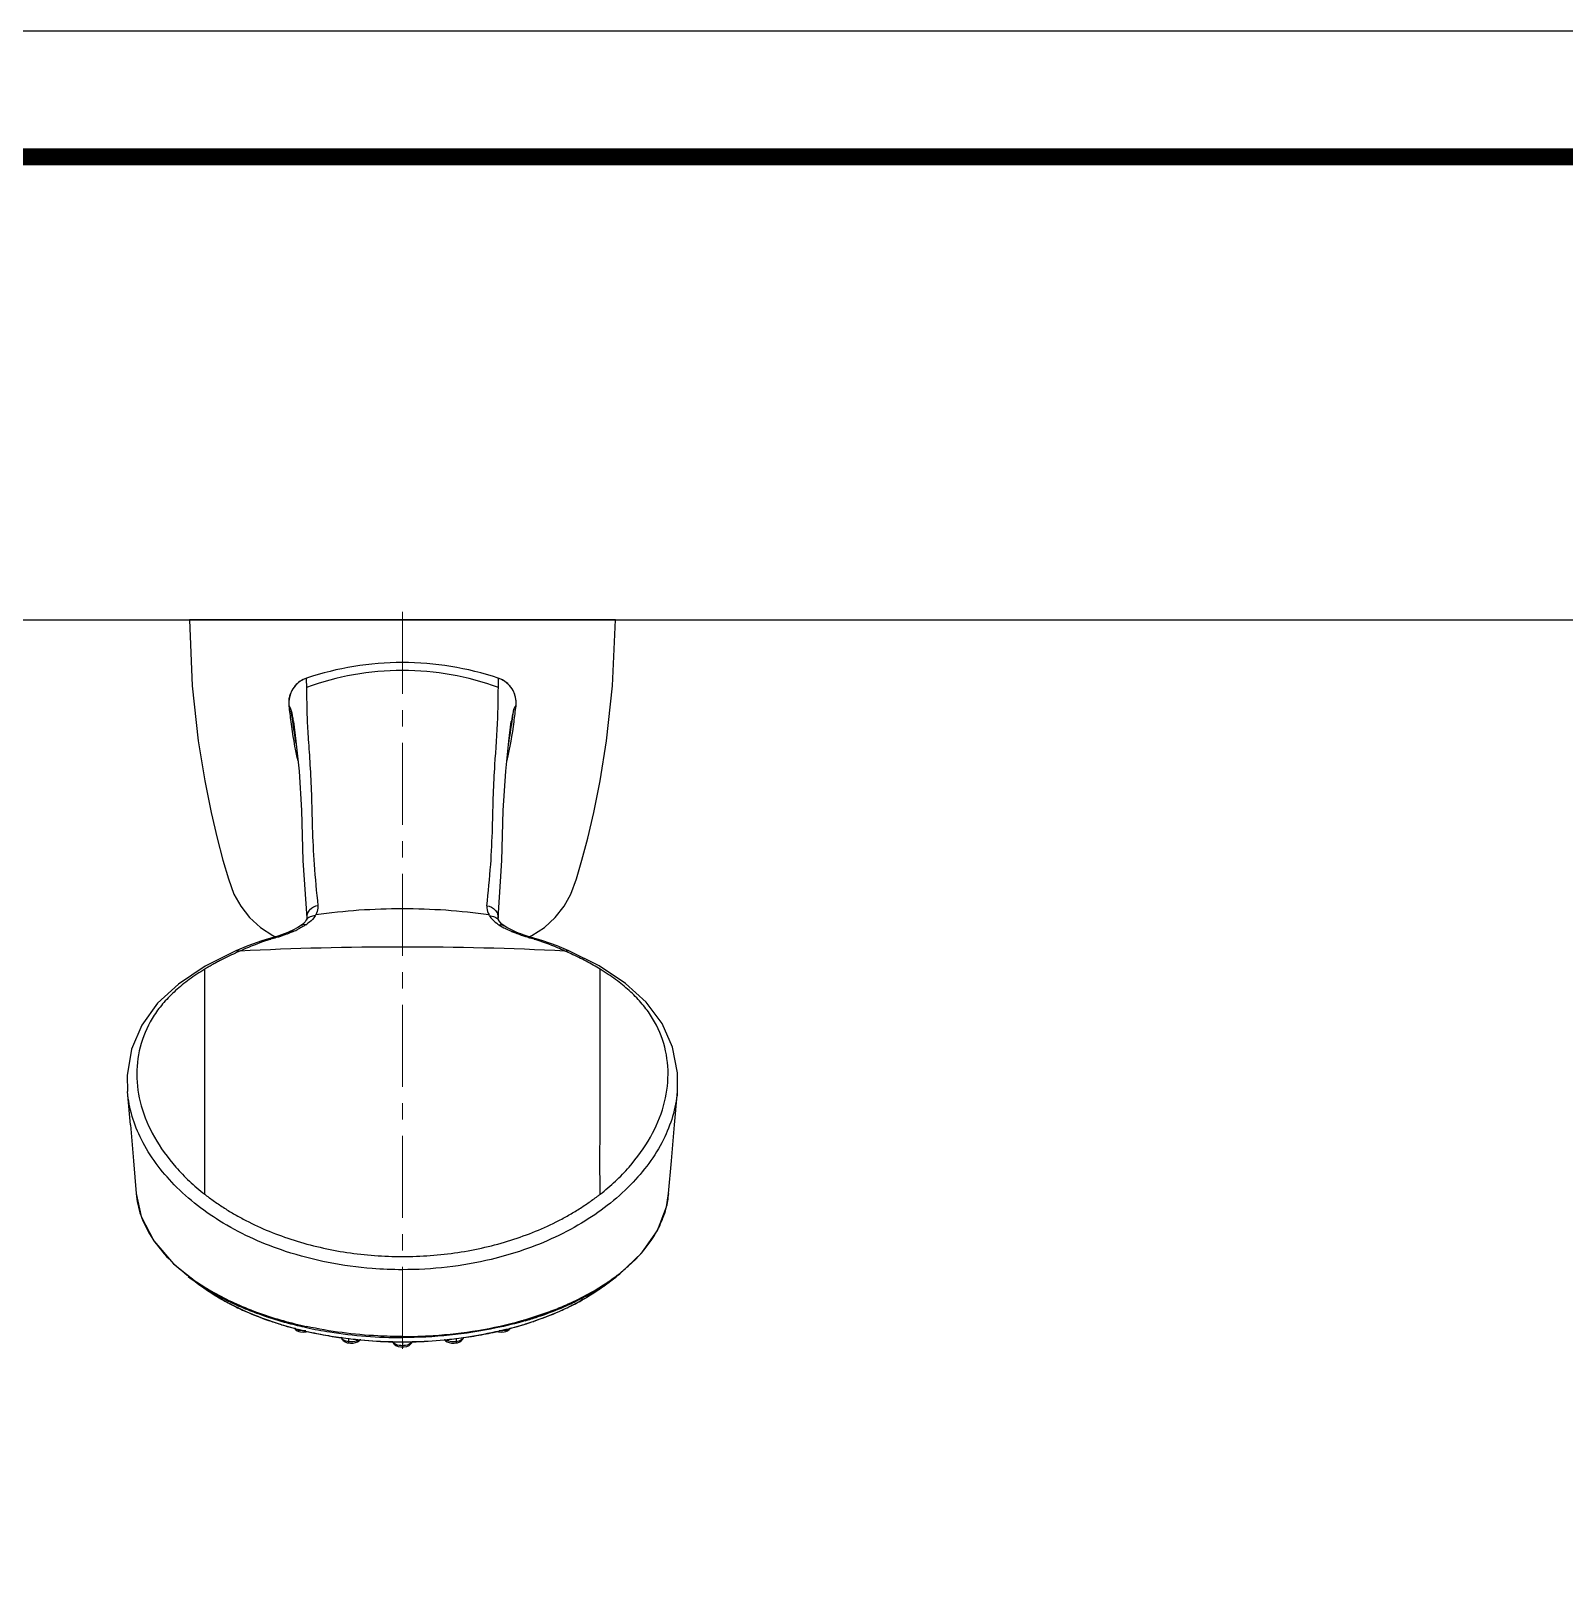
# Model space of a CAD drawing. Extents: x 0 to 1128, y 0 to 827.
# Drawn here: x 397.3 to 631.4, y 590.2 to 826.8 of the extents above; entities that cross this region are included whole.
import ezdxf

# ---------------------------------------------------------------- set-up
doc = ezdxf.new("R2010")
doc.units = 0
doc.header["$LTSCALE"] = 10
doc.header["$MEASUREMENT"] = 0
doc.linetypes.add('CENTER', pattern=[2, 1.25, -0.25, 0.25, -0.25])
doc.layers.get('0').update_dxf_attribs({"linetype": 'CONTINUOUS'})
doc.layers.add('DEF_LAYER_ASSEM_MEMBER', color=7, linetype='CONTINUOUS')

msp = doc.modelspace()

# ---------------------------------------------------------------- linework, layer by layer
at = {"ltscale": 0.5}
msp.add_line((91.03, 736.89), (806.11, 736.89), dxfattribs=at)
msp.add_lwpolyline([(0, 0), (1128.4, 0), (1128.4, 826.8), (0, 826.8)], close=True, dxfattribs=at)
at = {"color": 5, "linetype": 'ByBlock', "lineweight": 200, "const_width": 2.6}
msp.add_lwpolyline([(18.14, 35.4), (1110.14, 35.4), (1110.14, 807.6), (18.14, 807.6)], close=True, dxfattribs=at)
at = {"layer": 'DEF_LAYER_ASSEM_MEMBER', "color": 7, "linetype": 'Continuous'}
for p, q in [((486.49, 736.89), (421.49, 736.89)), ((437.37, 721.42), (437.36, 721.45)), ((470.62, 721.45), (470.61, 721.4)), ((439.27, 690.99), (439.14, 690.81)), ((439.39, 691.36), (439.39, 691.35)), ((468.6, 691.36), (468.6, 691.36)), ((468.84, 690.81), (468.72, 690.99)), ((434.23, 688.71), (434.65, 688.53)), ((437.25, 689.52), (436.82, 689.31)), ((471.17, 689.31), (470.73, 689.52)), ((473.34, 688.53), (473.76, 688.71)), ((428.57, 686.39), (423.9, 684.03)), ((430.39, 687.14), (428.57, 686.39)), ((428.57, 686.39), (428.57, 686.39)), ((479.41, 686.39), (479.41, 686.39)), ((484.02, 684.07), (479.41, 686.39)), ((488.04, 681.41), (484.02, 684.07)), ((412.47, 659.79), (412.03, 664.89)), ((419.04, 638.58), (423, 635.43)), ((422.63, 635.63), (421.31, 636.64)), ((485.36, 635.63), (486.67, 636.64)), ((433.3, 630.52), (439.35, 628.86)), ((437.95, 628.39), (438.2, 628.29)), ((469.78, 628.29), (470.03, 628.39)), ((445.58, 626.56), (445.82, 626.51)), ((462.16, 626.51), (462.4, 626.56))]:
    msp.add_line(p, q, dxfattribs=at)
at = {"layer": 'DEF_LAYER_ASSEM_MEMBER', "color": 1, "linetype": 'CENTER', "lineweight": 5}
msp.add_line((453.99, 738.12), (453.99, 623.17), dxfattribs=at)
at = {"layer": 'DEF_LAYER_ASSEM_MEMBER', "color": 9, "linetype": 'Continuous'}
for p, q in [((436.66, 723.75), (436.66, 723.75)), ((437.25, 721.4), (436.97, 723.27)), ((470.74, 721.43), (471.01, 723.27)), ((470.74, 721.38), (470.74, 721.43)), ((429.19, 686.35), (429.09, 686.31)), ((478.89, 686.31), (478.8, 686.35)), ((438.1, 628.65), (438.11, 628.5)), ((445.76, 627.24), (445.77, 626.71)), ((453.99, 627.33), (453.99, 627.49)), ((462.22, 627.24), (462.22, 626.71)), ((469.88, 628.65), (469.88, 628.5)), ((447.59, 626.99), (447.55, 627)), ((447.64, 626.99), (447.59, 626.99)), ((453.99, 626.68), (453.99, 625.91)), ((460.4, 626.99), (460.35, 626.99)), ((460.44, 627), (460.4, 626.99))]:
    msp.add_line(p, q, dxfattribs=at)
at = {"layer": 'DEF_LAYER_ASSEM_MEMBER', "color": 7, "linetype": 'Continuous'}
for points in [[(421.49, 736.89), (421.92, 726.82), (422.84, 718.44), (423.82, 712.32), (424.79, 707.52), (425.72, 703.57), (426.6, 700.22), (427.43, 697.35), (428.27, 695.04), (429.32, 693.18), (430.65, 691.48), (432.32, 689.95), (434.23, 688.71)], [(473.76, 688.71), (475.66, 689.95), (477.33, 691.48), (478.67, 693.18), (479.71, 695.04), (480.55, 697.35), (481.38, 700.22), (482.27, 703.57), (483.19, 707.52), (484.16, 712.32), (485.15, 718.44), (486.06, 726.82), (486.49, 736.89)], [(437.37, 721.41), (437.74, 718.36), (438.22, 713.79), (438.61, 707.78), (438.8, 700.17), (439.39, 691.36)], [(468.6, 691.36), (469.18, 700.17), (469.38, 707.79), (469.77, 713.8), (470.25, 718.36), (470.61, 721.4)], [(439.39, 691.36), (439.38, 691.28), (439.32, 691.1), (439.27, 690.99)], [(468.72, 690.99), (468.66, 691.1), (468.6, 691.28), (468.6, 691.36)], [(435.11, 688.67), (434.65, 688.53), (434.43, 688.47)], [(436.82, 689.31), (436.61, 689.22), (436.27, 689.09), (435.93, 688.96), (435.55, 688.82), (435.11, 688.67)], [(438.44, 690.19), (438.03, 689.93), (437.25, 689.52)], [(439.14, 690.81), (438.8, 690.46), (438.45, 690.19)], [(469.54, 690.19), (469.19, 690.46), (468.84, 690.81)], [(470.73, 689.52), (469.95, 689.93), (469.54, 690.19)], [(472.87, 688.67), (472.43, 688.82), (472.05, 688.96), (471.71, 689.09), (471.37, 689.22), (471.17, 689.31)], [(473.55, 688.47), (473.34, 688.53), (472.87, 688.67)], [(434.43, 688.47), (432.55, 687.89), (430.39, 687.14)], [(479.41, 686.39), (477.59, 687.14), (475.43, 687.89), (473.55, 688.47)], [(423.9, 684.03), (419.82, 681.31), (416.62, 678.37), (414.22, 675.05), (412.66, 671.36), (411.99, 667.34), (412.03, 664.89)], [(495.96, 664.89), (495.97, 667.73), (495.24, 671.66), (493.63, 675.28), (491.22, 678.52), (488.04, 681.41)], [(494.63, 649.33), (495.05, 654.33), (495.52, 659.79), (495.96, 664.89)], [(412.47, 659.79), (412.93, 654.33), (413.35, 649.32)], [(413.35, 649.32), (414.13, 645.81), (416.03, 642.09), (419.04, 638.58)], [(483.06, 634.23), (487.19, 637.05), (490.53, 640.25), (492.92, 643.7), (494.3, 647.29), (494.63, 649.34)], [(423, 635.43), (427.78, 632.73), (433.3, 630.52)], [(472.74, 629.91), (478.18, 631.83), (483.06, 634.23)], [(437.5, 628.79), (437.66, 628.59), (437.95, 628.39)], [(438.2, 628.29), (438.44, 628.23), (438.86, 628.18), (439.29, 628.2), (439.67, 628.29)], [(444.67, 627.38), (444.77, 627.11), (444.96, 626.87), (445.24, 626.69), (445.58, 626.56)], [(462.4, 626.56), (462.74, 626.69), (463.01, 626.87), (463.21, 627.09), (463.31, 627.36)], [(468.32, 628.29), (468.68, 628.2), (469.11, 628.18), (469.54, 628.23), (469.78, 628.29)], [(470.03, 628.39), (470.31, 628.58), (470.49, 628.79)], [(445.82, 626.51), (446.08, 626.49), (446.48, 626.5), (446.85, 626.57), (447.15, 626.69), (447.39, 626.85), (447.52, 627)], [(452.5, 626.74), (452.55, 626.58), (452.72, 626.34), (452.99, 626.14), (453.33, 626), (453.73, 625.92), (453.99, 625.91)], [(453.99, 625.91), (454.22, 625.92), (454.65, 626), (455.01, 626.15), (455.25, 626.33), (455.42, 626.55), (455.48, 626.74)], [(460.47, 627), (460.59, 626.86), (460.82, 626.7), (461.13, 626.57), (461.5, 626.5), (461.9, 626.49), (462.16, 626.51)]]:
    msp.add_lwpolyline(points, dxfattribs=at)
at = {"layer": 'DEF_LAYER_ASSEM_MEMBER', "color": 9, "linetype": 'Continuous'}
for centre, radius, start, end in [((454.06, 686.63), 42.56, 90.0976, 110.2323), ((453.92, 686.63), 42.56, 69.7608, 89.9035), ((440.64, 724.21), 4.01, 139.7732, 155.3631), ((440.62, 724.23), 3.99, 124.039, 139.7293), ((440.63, 724.2), 4.01, 108.3829, 123.9972), ((467.36, 724.2), 4.01, 56.0024, 71.6172), ((467.37, 724.23), 3.99, 47.5131, 55.9609), ((467.37, 724.23), 3.99, 40.2703, 47.5139), ((467.35, 724.21), 4.01, 24.6362, 40.2261), ((440.64, 724.22), 4.01, 171.1392, 186.753), ((440.62, 724.22), 3.99, 162.4407, 171.0971), ((440.62, 724.23), 3.99, 155.4068, 162.4414), ((467.37, 724.23), 3.99, 17.7589, 24.5929), ((467.34, 724.22), 4.01, 353.2463, 8.8602), ((440.46, 690.31), 1.37, 147.5851, 150.1955), ((453.99, 597.04), 95.75, 89.9999, 97.9367), ((453.99, 597.04), 95.75, 82.0678, 90.0002), ((467.52, 690.31), 1.37, 29.8099, 32.5414), ((431.03, 703.38), 15.4, 294.1142, 297.2909), ((435.2, 696.39), 7.27, 303.9931, 307.0277), ((472.74, 696.37), 7.23, 233.1531, 236.1846), ((477.27, 703.99), 16.09, 237.9068, 242.1609), ((453.99, 173.18), 513.77, 89.9994, 92.767), ((451.21, 632.44), 58.33, 106.4111, 107.283), ((454, 173.18), 513.77, 87.233, 90.0006), ((456.82, 632.59), 58.17, 72.7256, 73.5905), ((481.45, 650.44), 13.23, 345.2197, 355.202), ((480.33, 650.74), 14.39, 338.998, 345.2175), ((477.77, 651.92), 17.22, 327.8734, 330.1676), ((439.49, 660.64), 30.01, 232.3282, 232.8144), ((440.29, 661.45), 31.24, 232.5716, 235.2746), ((440.31, 661.74), 31.38, 232.8339, 235.7799), ((467.67, 661.74), 31.38, 304.2194, 307.1626), ((467.79, 661.26), 31.02, 304.478, 307.4922), ((468.47, 660.67), 30.04, 307.1823, 307.5899), ((441.13, 662.63), 32.68, 235.2563, 235.5354), ((441.64, 663.38), 33.59, 235.5411, 237.0533), ((443.19, 665.79), 36.46, 237.0742, 241.55), ((466.18, 663.6), 33.87, 300.8245, 304.4808), ((445.74, 670.42), 41.75, 241.4922, 245.4614), ((447.85, 674.96), 46.76, 245.4177, 248.8523), ((447.55, 671.17), 43.51, 244.1611, 247.0598), ((459.12, 677.39), 49.38, 288.8948, 293.2791), ((460.69, 670.6), 42.88, 292.9182, 295.8607), ((460.99, 673.06), 44.66, 293.2756, 296.2446), ((462.81, 666.32), 38.11, 295.7932, 300.3089), ((449.56, 676.04), 48.78, 247.1183, 251.3437), ((449.73, 679.74), 51.88, 248.8224, 252.3585), ((450.83, 679.78), 52.73, 251.3325, 253.4749), ((451.16, 684.12), 56.5, 252.3247, 255.0371), ((452.35, 688.86), 61.22, 254.2919, 257.7573), ((452.3, 688.35), 60.87, 255.0262, 257.7004), ((456.9, 680.61), 53.6, 286.5325, 287.3916), ((456.71, 684.88), 57.1, 285.7505, 286.2595), ((457.5, 682.23), 54.33, 286.2439, 290.2874), ((456.99, 683.62), 55.96, 286.3687, 286.8036), ((457.33, 679.22), 52.15, 287.3896, 288.6745), ((457.5, 681.96), 54.23, 286.7955, 288.9563), ((458.79, 675.09), 47.76, 288.6118, 292.9261), ((458.73, 678.8), 50.69, 290.3328, 291.1549), ((451.59, 682.33), 55.39, 253.4704, 254.9996), ((452.08, 684.11), 57.24, 254.9965, 256.0059), ((438.82, 630.7), 2.31, 252.063, 255.4571), ((452.4, 685.43), 58.6, 256.0056, 256.9702), ((452.68, 686.63), 59.83, 256.9701, 257.927), ((452.96, 687.94), 61.17, 257.9281, 259.2433), ((453.41, 690.34), 63.61, 259.2527, 262.0728), ((453.77, 692.87), 66.16, 262.0675, 264.6125), ((445.03, 627.45), 0.368, 189.6915, 194.4173), ((445.06, 627.46), 0.396, 194.4393, 200.0871), ((445.08, 627.46), 0.423, 200.0523, 202.049), ((454.22, 692.87), 66.16, 275.3913, 277.9327), ((462.91, 627.46), 0.41, 339.8758, 341.4952), ((454.58, 690.34), 63.61, 277.9274, 280.7467), ((455.02, 687.94), 61.17, 280.7561, 282.0733), ((455.44, 686.03), 59.21, 282.0694, 283.9895), ((455.91, 684.11), 57.24, 283.9941, 285.0037), ((469.17, 630.69), 2.3, 284.5572, 287.9588), ((456.39, 682.33), 55.39, 285.0006, 286.5289), ((453.97, 695.11), 68.41, 264.6891, 268.7621), ((453.99, 695.66), 68.96, 268.7527, 269.9997), ((452.84, 626.82), 0.346, 193.1942, 199.3202), ((453.99, 695.66), 68.96, 270.0003, 271.2471), ((455.14, 626.82), 0.348, 339.908, 346.7934), ((454.02, 695.11), 68.41, 271.2377, 275.3109)]:
    msp.add_arc(centre, radius, start, end, dxfattribs=at)
at = {"layer": 'DEF_LAYER_ASSEM_MEMBER', "color": 7, "linetype": 'Continuous'}
for centre, radius, start, end in [((454.04, 683.71), 46.67, 90.056, 108.3273), ((453.93, 683.63), 46.75, 71.6885, 89.9283), ((440.62, 724.22), 3.99, 108.34, 186.796), ((467.37, 724.22), 3.99, 353.2034, 71.6601), ((456.92, 680.39), 53.39, 286.9015, 287.442), ((451.53, 681.96), 55.03, 253.1055, 254.9853), ((452.07, 683.95), 57.09, 254.98, 255.9747), ((452.4, 685.28), 58.47, 255.9745, 256.9462), ((453.29, 689.39), 62.67, 257.0056, 262.0615), ((453.77, 692.74), 66.05, 262.0496, 264.6445), ((454.21, 692.74), 66.05, 275.3555, 277.9506), ((455.91, 683.95), 57.09, 284.0253, 285.0203), ((456.45, 681.95), 55.02, 285.015, 286.8946), ((453.97, 694.89), 68.21, 264.649, 268.7595), ((453.99, 695.5), 68.82, 268.7497, 269.9997), ((453.99, 695.5), 68.82, 270.0003, 271.2501), ((454.02, 694.89), 68.21, 271.2404, 275.351)]:
    msp.add_arc(centre, radius, start, end, dxfattribs=at)
at = {"layer": 'DEF_LAYER_ASSEM_MEMBER', "color": 9, "linetype": 'Continuous'}
for points, start_tangent, end_tangent in [([(439.36, 728.01), (439.31, 727.62), (439.34, 726.56)], (-0.481745, -0.876312), (0.02546, -0.999676)), ([(439.35, 726.56), (439.44, 721.95), (439.62, 718.66), (439.88, 714.79), (440.09, 710.3), (440.24, 705.22), (440.51, 699.56), (441.09, 693.25)], (0.011914, -0.999929), (0.10143, -0.994843)), ([(466.89, 693.25), (467.47, 699.54), (467.74, 705.18), (467.89, 710.27), (468.11, 714.77), (468.54, 721.94), (468.61, 724.61), (468.64, 726.56)], (0.100263, 0.994961), (0.02544, 0.999676)), ([(468.64, 726.56), (468.67, 727.62), (468.62, 728.01)], (0.025159, 0.999683), (-0.483114, 0.875557)), ([(436.97, 723.27), (436.87, 723.53), (436.78, 723.7), (436.71, 723.76), (436.66, 723.75)], (-0.314391, 0.949294), (-0.925172, -0.379549)), ([(437.36, 721.45), (437.27, 722), (436.97, 723.27)], (-0.153144, 0.988204), (-0.314438, 0.949278)), ([(471.01, 723.27), (470.91, 722.91), (470.62, 721.45)], (-0.314415, -0.949285), (-0.153143, -0.988204)), ([(471.33, 723.75), (471.27, 723.76), (471.2, 723.7), (471.11, 723.53), (471.01, 723.27)], (-0.924477, 0.381238), (-0.314412, -0.949287)), ([(437.76, 718.05), (437.25, 721.4)], (-0.164387, 0.986396), (-0.14571, 0.989327)), ([(470.22, 718.05), (470.74, 721.38)], (0.164385, 0.986396), (0.145731, 0.989324)), ([(440.69, 691.73), (439.91, 691.57), (439.3, 691.04)], (-0.999981, 0.006208), (-0.536068, -0.844175)), ([(441.09, 693.26), (439.83, 692.6), (439.47, 692), (439.39, 691.36)], (-0.989354, -0.14553), (0.078688, -0.996899)), ([(440.69, 691.73), (440.46, 691.41), (439.58, 690.59)], (-0.536152, -0.844121), (-0.797875, -0.602823)), ([(440.77, 691.87), (440.69, 691.73)], (-0.487659, -0.873034), (-0.536153, -0.844121)), ([(441.09, 693.25), (441.09, 692.9), (440.77, 691.87)], (0.097203, -0.995265), (-0.48766, -0.873034)), ([(466.89, 693.26), (466.88, 692.92), (467.21, 691.88)], (-0.124849, -0.992176), (0.503802, -0.863819)), ([(466.9, 693.26), (468.15, 692.61), (468.52, 692), (468.6, 691.36)], (0.989351, -0.145546), (-0.077511, -0.996992)), ([(467.29, 691.73), (467.21, 691.88)], (-0.536362, 0.843988), (-0.487467, 0.873141)), ([(467.29, 691.73), (467.51, 691.43), (468.41, 690.58)], (0.543702, -0.839278), (0.799716, -0.600378)), ([(467.29, 691.73), (468.07, 691.57), (468.68, 691.04)], (0.999952, 0.009791), (0.537932, -0.842988)), ([(436.52, 688.99), (436.05, 688.81), (434.74, 688.39)], (-0.933288, -0.359129), (-0.9591, -0.283066)), ([(437.32, 689.32), (437.09, 689.22), (436.52, 688.99)], (-0.912244, -0.409648), (-0.933288, -0.359129)), ([(437.32, 689.32), (436.82, 689.31)], (-0.947105, 0.320924), (-0.913123, -0.407685)), ([(439.27, 690.36), (438.81, 690.09), (438.09, 689.69)], (-0.828675, -0.55973), (-0.888554, -0.458772)), ([(439.27, 690.36), (438.45, 690.19)], (-0.988769, 0.149452), (-0.82108, -0.570814)), ([(468.72, 690.36), (469.54, 690.19)], (0.988792, 0.149303), (0.821081, -0.570812)), ([(470.66, 689.32), (469.75, 689.76)], (-0.91348, 0.406884), (-0.884802, 0.465967)), ([(470.66, 689.32), (471.17, 689.31)], (0.947114, 0.320898), (0.913123, -0.407684)), ([(471.51, 688.97), (471.31, 689.05), (470.66, 689.32)], (-0.934204, 0.35674), (-0.912242, 0.409653)), ([(473.25, 688.39), (472.84, 688.51), (471.51, 688.97)], (-0.959102, 0.283062), (-0.934204, 0.35674)), ([(429.09, 686.31), (428.5, 686.04)], (-0.917373, -0.398028), (-0.901957, -0.431825)), ([(428.57, 686.39), (428.69, 686.42), (429.09, 686.31)], (0.916234, 0.400644), (0.854586, -0.519309)), ([(433.89, 688.13), (432.66, 687.73), (429.19, 686.35)], (-0.954604, -0.297879), (-0.910569, -0.413357)), ([(434.73, 688.39), (434.66, 688.43), (434.43, 688.47)], (-0.814228, 0.580545), (-0.960552, -0.278101)), ([(473.25, 688.39), (473.33, 688.43), (473.55, 688.47)], (0.814218, 0.580559), (0.960559, -0.278077)), ([(478.8, 686.35), (477.67, 686.85), (474.09, 688.13)], (-0.910394, 0.413743), (-0.954652, 0.297725)), ([(478.89, 686.31), (479.03, 686.38), (479.41, 686.39)], (0.855043, 0.518557), (0.916234, -0.400644)), ([(479.73, 685.93), (478.89, 686.31)], (-0.904097, 0.427328), (-0.92146, 0.388474)), ([(428.5, 686.04), (427.28, 685.45), (426.08, 684.84), (425.49, 684.53), (424.92, 684.22), (424.36, 683.9), (424.09, 683.74), (423.82, 683.57)], (-0.901957, -0.431825), (-0.790461, -0.612512)), ([(484.17, 683.57), (483.12, 684.18), (482.03, 684.78), (480.9, 685.37), (479.73, 685.93)], (-0.790779, 0.612102), (-0.904097, 0.427328)), ([(423.82, 683.57), (422.6, 682.8), (421.45, 681.99), (419.37, 680.3), (417.59, 678.5), (416.11, 676.55), (414.12, 672.25), (413.44, 667.56), (414.12, 662.73), (416.13, 657.95), (419.4, 653.37), (421.48, 651.22), (422.62, 650.2), (423.84, 649.21)], (-0.8636, -0.504178), (0.802619, -0.596492)), ([(423.84, 649.21), (423.84, 667.66), (423.82, 683.57)], (0.000238, 1), (-0.004381, 0.99999)), ([(484.15, 649.21), (484.15, 667.66), (484.17, 683.57)], (-0.000238, 1), (0.004379, 0.99999)), ([(484.15, 649.21), (485.36, 650.2), (486.5, 651.22), (488.58, 653.37), (491.85, 657.95), (493.86, 662.73), (494.54, 667.56), (493.87, 672.25), (491.87, 676.55), (490.4, 678.49), (488.62, 680.3), (486.53, 681.99), (485.39, 682.79), (484.17, 683.57)], (0.803427, 0.595404), (-0.864731, 0.502236)), ([(436.14, 640.5), (426.65, 644.81), (419.15, 650.68), (414.16, 657.56), (412.03, 664.84)], (-0.949472, 0.313853), (-0.086184, 0.996279)), ([(495.95, 664.84), (493.82, 657.56), (488.83, 650.68), (481.33, 644.81), (471.84, 640.5)], (-0.086186, -0.996279), (-0.949472, -0.313853)), ([(413.35, 649.32), (414.07, 646), (415.63, 642.78), (418, 639.73), (421.15, 636.89)], (0.083657, -0.996495), (0.79152, -0.611144)), ([(423.84, 649.21), (424.01, 649.07), (424.19, 648.93), (424.55, 648.66), (425.29, 648.13), (426.05, 647.61), (426.82, 647.1), (428.43, 646.13), (430.11, 645.21), (433.66, 643.57), (437.45, 642.2), (441.42, 641.12), (445.53, 640.33), (449.74, 639.86), (453.99, 639.7)], (0.705937, -0.708274), (0.999988, -0.004942)), ([(453.99, 639.7), (458.25, 639.86), (462.46, 640.33), (466.57, 641.12), (470.54, 642.2), (474.32, 643.57), (477.88, 645.21), (479.56, 646.13), (481.16, 647.1), (481.94, 647.61), (482.69, 648.13), (483.43, 648.66), (483.79, 648.93), (483.97, 649.07), (484.15, 649.21)], (0.999988, 0.004923), (0.705953, 0.708259)), ([(492.7, 643.36), (493, 643.9), (493.76, 645.58)], (0.497348, 0.867551), (0.35768, 0.933844)), ([(486.8, 636.86), (488.47, 638.25), (492.35, 642.77)], (0.792394, 0.61001), (0.531682, 0.846944)), ([(453.99, 637.7), (449.38, 637.88), (436.15, 640.5)], (-1, 0.000009), (-0.949661, 0.313278)), ([(471.84, 640.5), (467.56, 639.28), (453.99, 637.7)], (-0.949661, -0.313278), (-1, -0.000009)), ([(425.94, 633.42), (425.06, 633.95), (422.63, 635.63)], (-0.863067, 0.505089), (-0.793929, 0.608011)), ([(422.66, 635.79), (428.68, 632.47), (435.77, 629.92)], (0.826691, -0.562656), (0.96245, -0.271461)), ([(477.02, 631.52), (479.3, 632.47), (485.32, 635.79)], (0.932597, 0.360919), (0.826699, 0.562645)), ([(483.54, 634.52), (482.86, 634.12), (480.74, 633)], (-0.858277, -0.513187), (-0.896828, -0.44238)), ([(485.36, 635.63), (484.58, 635.06), (482.05, 633.42)], (-0.793929, -0.608011), (-0.863072, -0.505082)), ([(428.59, 632.01), (427.9, 632.35), (425.94, 633.42)], (-0.899779, 0.436346), (-0.863067, 0.505089)), ([(453.99, 627.49), (458.71, 627.65), (472.21, 629.92)], (1, -0.000157), (0.96245, 0.27146)), ([(472.76, 629.92), (468.31, 628.8), (453.99, 627.33)], (-0.959466, -0.281825), (-1, 0.000153)), ([(438.11, 628.5), (437.96, 628.55), (437.6, 628.77)], (-0.950919, 0.30944), (-0.763707, 0.645563)), ([(438.11, 628.5), (438.11, 628.42), (438.2, 628.29)], (0.032882, -0.999459), (0.950654, -0.310253)), ([(439.24, 628.38), (438.48, 628.41), (438.24, 628.46)], (-0.995911, -0.090344), (-0.9678, 0.25172)), ([(439.33, 628.87), (442.89, 628.2), (453.99, 627.33)], (0.976997, -0.213255), (1, 0.000349)), ([(453.99, 627.49), (450.25, 627.59), (439.36, 629.03)], (-1, -0.000158), (-0.977216, 0.212246)), ([(445.77, 626.71), (445.06, 626.94), (444.69, 627.31)], (-0.988769, 0.14945), (-0.375298, 0.926904)), ([(463.3, 627.32), (462.93, 626.95), (462.22, 626.71)], (-0.343995, -0.938972), (-0.988714, -0.149818)), ([(463.32, 627.39), (463.3, 627.33)], (-0.167862, -0.98581), (-0.317322, -0.948318)), ([(469.75, 628.46), (469.5, 628.41), (468.74, 628.38)], (-0.967737, -0.251964), (-0.995907, 0.090382)), ([(469.88, 628.5), (469.87, 628.42), (469.78, 628.29)], (-0.032882, -0.999459), (-0.95052, -0.310662)), ([(470.39, 628.77), (470.28, 628.69), (469.88, 628.5)], (-0.7639, -0.645334), (-0.950801, -0.309803)), ([(447.45, 627.01), (447.14, 626.84), (446.73, 626.73), (445.77, 626.71)], (-0.792862, -0.609401), (-0.988899, 0.148588)), ([(445.77, 626.71), (445.78, 626.57), (445.82, 626.51)], (0.017091, -0.999854), (0.988319, -0.152397)), ([(453.99, 626.1), (453.02, 626.28), (452.69, 626.48), (452.51, 626.71)], (-1, 0.000247), (-0.330359, 0.943855)), ([(455.47, 626.7), (455.29, 626.47), (454.96, 626.28), (453.99, 626.1)], (-0.342857, -0.939388), (-1, -0.000615)), ([(462.22, 626.71), (461.26, 626.73), (460.85, 626.84), (460.53, 627.01)], (-0.988844, -0.148957), (-0.79285, 0.609417)), ([(462.22, 626.71), (462.2, 626.57), (462.16, 626.51)], (-0.017091, -0.999854), (-0.988328, -0.152341))]:
    msp.add_spline(points, degree=3, dxfattribs=dict(at, start_tangent=start_tangent, end_tangent=end_tangent))
at = {"layer": 'DEF_LAYER_ASSEM_MEMBER', "color": 7, "linetype": 'Continuous'}
for points, start_tangent, end_tangent in [([(436.66, 723.75), (436.95, 721.36)], (0.118712, -0.992929), (0.130439, -0.991456)), ([(471.03, 721.35), (471.33, 723.75)], (0.130551, 0.991442), (0.118712, 0.992929)), ([(436.95, 721.36), (438.01, 715.42)], (0.130439, -0.991456), (0.23423, -0.972181)), ([(469.97, 715.42), (471.03, 721.35)], (0.234235, 0.97218), (0.130551, 0.991442)), ([(435.54, 629.3), (428.47, 632.06), (422.63, 635.63)], (-0.956803, 0.290736), (-0.793912, 0.608033)), ([(485.36, 635.63), (482.7, 633.81), (472.93, 629.45)], (-0.793912, -0.608033), (-0.954018, -0.299751)), ([(469.75, 628.56), (468.19, 628.19), (463.35, 627.32)], (-0.97018, -0.242386), (-0.990371, -0.138435))]:
    msp.add_spline(points, degree=3, dxfattribs=dict(at, start_tangent=start_tangent, end_tangent=end_tangent))

doc.saveas('drawing.dxf')
